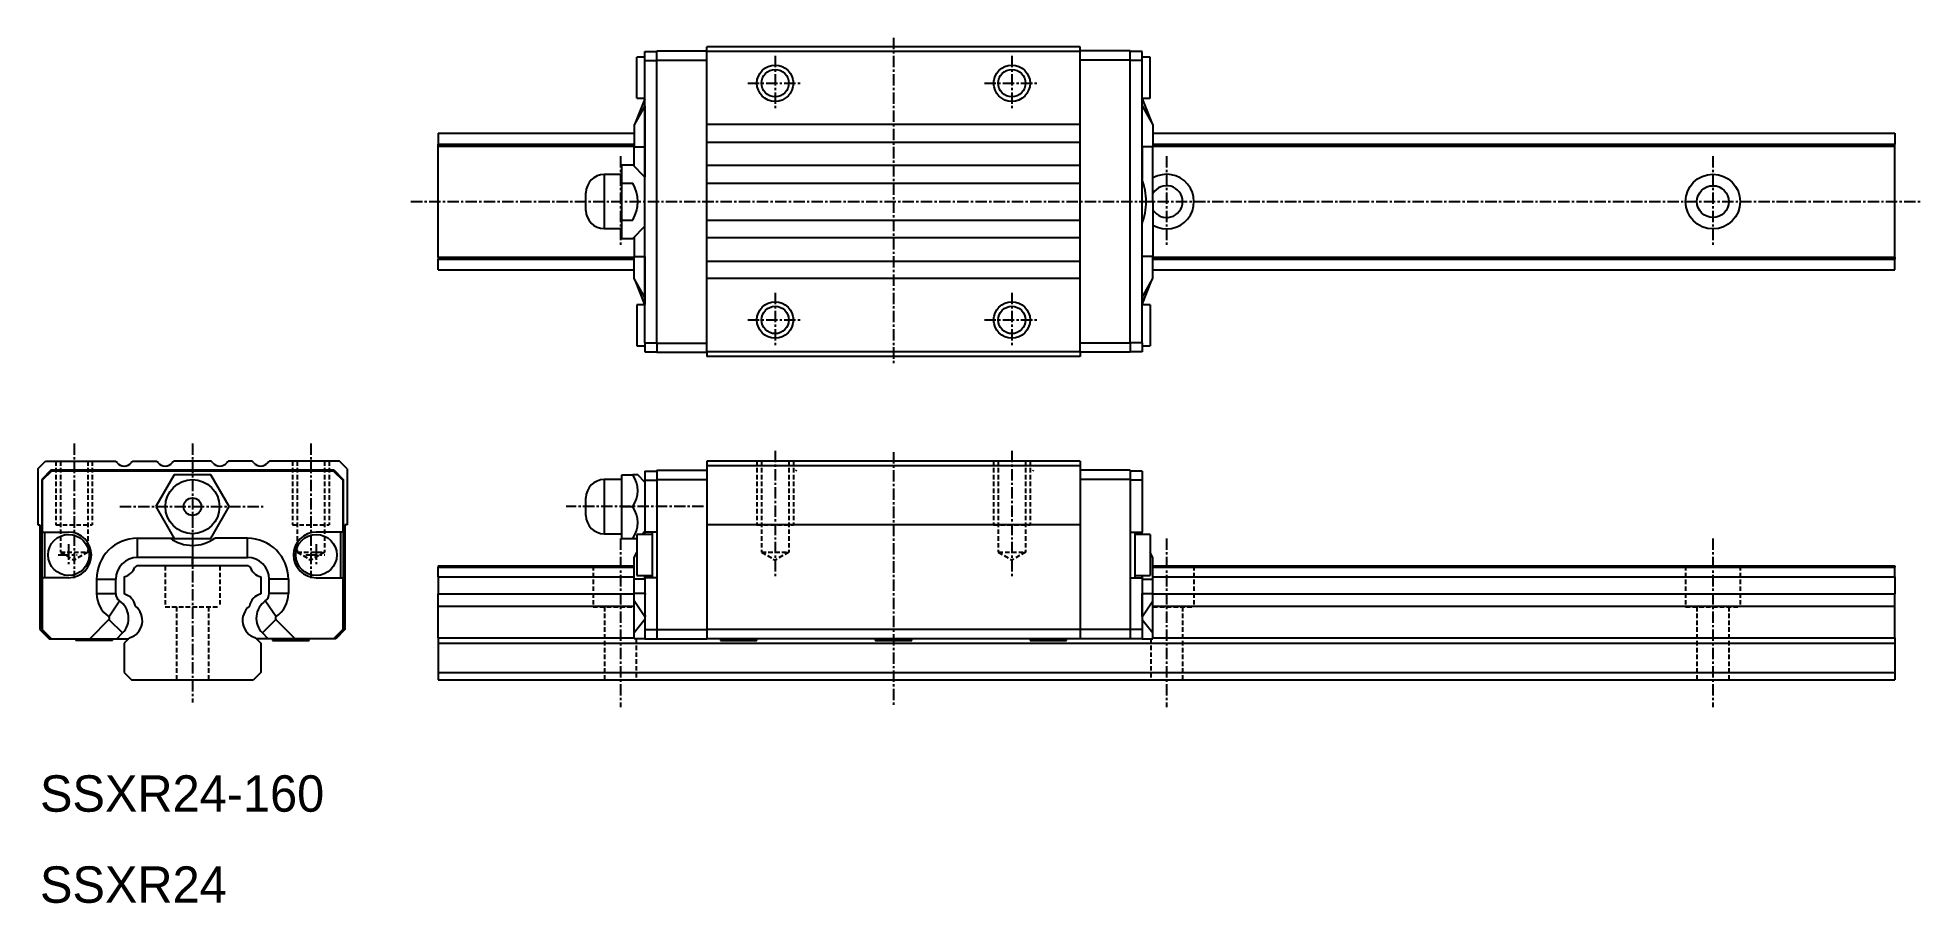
# Model space of a CAD drawing. Extents: x 10 to 217, y 10 to 105.
import ezdxf

# ---------------------------------------------------------------- set-up
doc = ezdxf.new("R2010")
doc.units = 0
doc.linetypes.add('CENTER', pattern=[2, 1.25, -0.25, 0.25, -0.25])
doc.linetypes.add('DASHED', pattern=[0.75, 0.5, -0.25])
doc.layers.get('0').update_dxf_attribs({"linetype": 'CONTINUOUS'})
doc.layers.add('CENTER', color=1, linetype='CENTER')

msp = doc.modelspace()

# ---------------------------------------------------------------- linework, layer by layer
at = {"color": 7, "linetype": 'CONTINUOUS'}
for p, q in [((77.75, 103.55), (83.25, 103.55)), ((77.75, 102.55), (77.75, 103.55)), ((124.25, 104), (83.25, 104)), ((83.25, 103.5), (83.25, 104)), ((124.25, 103.5), (124.25, 104)), ((129.75, 103.55), (124.25, 103.55)), ((129.75, 102.55), (129.75, 103.55)), ((76.45, 102.85), (75.55, 102.85)), ((75.55, 98.35), (75.55, 102.85)), ((76.45, 102.5), (76.45, 103.5)), ((76.45, 103.5), (77.75, 103.5)), ((76.45, 71.5), (76.45, 102.5)), ((76.45, 102.5), (77.75, 102.5)), ((77.75, 102.55), (83.25, 102.55)), ((77.75, 97.65), (77.75, 102.55)), ((83.25, 70.5), (83.25, 103.5)), ((124.25, 103.5), (83.25, 103.5)), ((124.25, 70.5), (124.25, 103.5)), ((129.75, 102.55), (124.25, 102.55)), ((131.05, 103.5), (129.75, 103.5)), ((129.75, 71.45), (129.75, 102.55)), ((131.05, 102.5), (129.75, 102.5)), ((131.05, 102.5), (131.05, 103.5)), ((131.95, 102.85), (131.05, 102.85)), ((131.05, 71.5), (131.05, 102.5)), ((131.95, 98.35), (131.95, 102.85)), ((76.45, 97.53), (75.25, 95.43)), ((76.45, 97.53), (75.25, 95.43)), ((76.45, 98.29), (75.41, 95.71)), ((76.45, 98.29), (75.41, 95.71)), ((75.55, 98.35), (76.45, 98.35)), ((76.45, 98.29), (76.45, 98.29)), ((76.45, 97.53), (76.45, 98.29)), ((76.45, 97.53), (76.45, 98.29)), ((76.45, 98.29), (76.45, 98.29)), ((76.45, 97.53), (76.45, 97.53)), ((76.45, 97.53), (76.45, 97.53)), ((77.75, 96.47), (77.75, 97.65)), ((77.75, 96.47), (77.75, 97.65)), ((131.05, 98.35), (131.95, 98.35)), ((131.05, 98.29), (132.09, 95.71)), ((131.05, 97.53), (131.05, 98.29)), ((131.05, 98.29), (131.05, 98.29)), ((131.05, 97.53), (132.25, 95.43)), ((131.05, 97.53), (131.05, 97.53)), ((75.25, 95.43), (75.25, 93.03)), ((75.25, 95.43), (75.25, 93.03)), ((77.75, 71.45), (77.75, 96.47)), ((124.25, 95.46), (83.25, 95.46)), ((132.25, 95.43), (132.25, 93.03)), ((53.75, 94.5), (75.25, 94.5)), ((53.75, 94.5), (53.75, 93.32)), ((53.75, 93.32), (75.25, 93.32)), ((53.75, 93.1), (53.75, 93.32)), ((83.25, 93.54), (124.25, 93.54)), ((132.25, 94.5), (213.75, 94.5)), ((132.25, 93.32), (213.75, 93.32)), ((213.75, 94.5), (213.75, 93.32)), ((213.75, 93.1), (213.75, 93.32)), ((53.75, 93.1), (75.25, 93.1)), ((53.75, 80.9), (53.75, 93.1)), ((75.25, 90.9), (75.25, 93.03)), ((75.25, 93.03), (76.45, 93.03)), ((75.25, 90.9), (75.25, 93.03)), ((75.25, 93.03), (76.45, 93.03)), ((76.45, 93.03), (76.45, 93.03)), ((76.45, 93.03), (76.45, 93.03)), ((132.25, 93.03), (131.05, 93.03)), ((131.05, 93.03), (131.05, 93.03)), ((132.25, 93.1), (213.75, 93.1)), ((132.25, 87), (132.25, 93.03)), ((213.75, 80.9), (213.75, 93.1)), ((71.97, 89.97), (71.97, 84.03)), ((73.9, 89.97), (71.97, 89.97)), ((73.9, 91.04), (75.11, 91.04)), ((73.9, 89.02), (73.9, 91.04)), ((73.9, 84.98), (73.9, 89.02)), ((73.9, 89.02), (75.11, 89.02)), ((76.45, 89.7), (75.11, 91.04)), ((124.25, 90.96), (83.25, 90.96)), ((83.25, 89.04), (124.25, 89.04)), ((131.05, 89.45), (131.05, 89.45)), ((69.97, 86.03), (69.97, 87.97)), ((131.5, 87), (132.25, 87)), ((132.25, 87), (132.25, 80.97)), ((73.9, 82.96), (73.9, 84.98)), ((73.9, 84.98), (75.11, 84.98)), ((83.25, 84.96), (124.25, 84.96)), ((71.97, 84.03), (73.9, 84.03)), ((73.9, 82.96), (75.11, 82.96)), ((75.11, 82.96), (76.45, 84.3)), ((75.25, 83.1), (75.25, 80.97)), ((124.25, 83.04), (83.25, 83.04)), ((131.05, 84.55), (131.05, 84.55)), ((53.75, 80.9), (75.25, 80.9)), ((53.75, 80.9), (53.75, 80.68)), ((75.25, 80.97), (76.45, 80.97)), ((75.25, 78.57), (75.25, 80.97)), ((76.45, 80.97), (76.45, 80.97)), ((132.25, 80.97), (131.05, 80.97)), ((131.05, 80.97), (131.05, 80.97)), ((132.25, 78.57), (132.25, 80.97)), ((132.25, 80.9), (213.75, 80.9)), ((213.75, 80.9), (213.75, 80.68)), ((53.75, 80.68), (75.25, 80.68)), ((53.75, 79.5), (53.75, 80.68)), ((53.75, 79.5), (75.25, 79.5)), ((83.25, 80.46), (124.25, 80.46)), ((132.25, 80.68), (213.75, 80.68)), ((132.25, 79.5), (213.75, 79.5)), ((213.75, 79.5), (213.75, 80.68)), ((76.45, 76.47), (75.25, 78.57)), ((76.45, 75.71), (75.41, 78.29)), ((124.25, 78.54), (83.25, 78.54)), ((131.05, 76.47), (132.25, 78.57)), ((131.05, 75.71), (132.09, 78.29)), ((75.55, 75.65), (75.55, 71.15)), ((76.45, 75.65), (75.55, 75.65)), ((76.45, 76.47), (76.45, 75.71)), ((76.45, 76.47), (76.45, 76.47)), ((76.45, 75.71), (76.45, 75.71)), ((131.05, 76.47), (131.05, 75.71)), ((131.05, 76.47), (131.05, 76.47)), ((131.05, 75.71), (131.05, 75.71)), ((131.95, 75.65), (131.05, 75.65)), ((131.95, 75.65), (131.95, 71.15)), ((75.55, 71.15), (76.45, 71.15)), ((76.45, 71.5), (76.45, 70.5)), ((76.45, 71.5), (77.75, 71.5)), ((76.45, 70.5), (77.75, 70.5)), ((77.75, 71.45), (83.25, 71.45)), ((77.75, 71.45), (77.75, 70.45)), ((77.75, 70.45), (83.25, 70.45)), ((124.25, 70.5), (83.25, 70.5)), ((83.25, 70.5), (83.25, 70)), ((129.75, 71.45), (124.25, 71.45)), ((124.25, 70.5), (124.25, 70)), ((129.75, 70.45), (124.25, 70.45)), ((131.05, 71.5), (129.75, 71.5)), ((129.75, 71.45), (129.75, 70.45)), ((131.05, 70.5), (129.75, 70.5)), ((131.05, 71.5), (131.05, 70.5)), ((131.05, 71.15), (131.95, 71.15)), ((124.25, 70), (83.25, 70)), ((9.75, 57.65), (10.6, 58.5)), ((10.6, 58.5), (18.29, 58.5)), ((20.21, 58.5), (22.79, 58.5)), ((28.79, 58.5), (24.71, 58.5)), ((33.29, 58.5), (30.71, 58.5)), ((42.89, 58.5), (35.21, 58.5)), ((43.75, 57.64), (42.89, 58.5)), ((124.25, 58.5), (83.25, 58.5)), ((83.25, 58.5), (83.25, 58)), ((124.25, 58), (83.25, 58)), ((83.25, 58), (83.25, 51.5)), ((124.25, 58.5), (124.25, 58)), ((124.25, 58), (124.25, 51.5)), ((9.75, 57.65), (9.75, 51.5)), ((11.2, 57.5), (10.2, 56.5)), ((10.2, 56.5), (10.2, 46.45)), ((11.25, 57.4), (10.25, 56.4)), ((10.25, 56.4), (10.25, 50.7)), ((16.1, 57.5), (11.2, 57.5)), ((42.25, 57.4), (11.25, 57.4)), ((16.1, 57.5), (16.04, 57.4)), ((17.28, 57.5), (16.1, 57.5)), ((17.28, 57.5), (16.1, 57.5)), ((17.22, 57.4), (17.28, 57.5)), ((42.3, 57.5), (17.28, 57.5)), ((24.73, 57), (22.71, 53.5)), ((28.77, 57), (24.73, 57)), ((30.79, 53.5), (28.77, 57)), ((42.25, 57.4), (43.25, 56.4)), ((42.3, 57.5), (43.3, 56.5)), ((43.25, 56.4), (43.25, 50.7)), ((43.3, 56.5), (43.3, 40)), ((43.75, 57.64), (43.75, 51.5)), ((73.9, 56.47), (71.97, 56.47)), ((71.97, 56.47), (71.97, 53.5)), ((73.9, 57), (75.11, 57)), ((73.9, 53.5), (73.9, 57)), ((75.65, 57), (75.11, 57)), ((76.45, 56.2), (75.65, 57)), ((76.45, 57.4), (77.75, 57.4)), ((76.45, 57.4), (76.45, 56.4)), ((76.45, 56.4), (76.45, 50.7)), ((76.45, 56.4), (77.75, 56.4)), ((77.75, 57.5), (83.25, 57.5)), ((77.75, 57.5), (77.75, 56.5)), ((77.75, 56.5), (83.25, 56.5)), ((77.75, 56.5), (77.75, 40)), ((93.1, 57.5), (93.04, 57.4)), ((119.1, 57.5), (119.04, 57.4)), ((129.75, 57.5), (124.25, 57.5)), ((129.75, 56.5), (124.25, 56.5)), ((129.75, 57.5), (129.75, 56.5)), ((131.05, 57.4), (129.75, 57.4)), ((129.75, 56.5), (129.75, 40)), ((131.05, 56.4), (129.75, 56.4)), ((131.05, 57.4), (131.05, 56.4)), ((131.05, 56.4), (131.05, 50.7)), ((69.97, 53.5), (69.97, 54.47)), ((22.71, 53.5), (24.73, 50)), ((28.77, 50), (30.79, 53.5)), ((69.97, 52.53), (69.97, 53.5)), ((71.97, 53.5), (71.97, 50.53)), ((73.9, 53.5), (75.11, 53.5)), ((73.9, 50), (73.9, 53.5)), ((9.75, 51.5), (10, 51.5)), ((10, 51.5), (10, 40)), ((10.25, 50.7), (13.15, 50.7)), ((10.5, 50.7), (10.5, 45.7)), ((20.72, 50.03), (24.3, 50.03)), ((20.72, 50.03), (24.3, 50.03)), ((20.72, 47.93), (20.72, 50.03)), ((20.72, 47.93), (20.72, 50.03)), ((24.3, 50.03), (24.71, 50.03)), ((24.73, 50), (28.77, 50)), ((26.75, 50), (26.75, 49.25)), ((32.78, 50.03), (29.2, 50.03)), ((32.78, 47.93), (32.78, 50.03)), ((43.25, 50.7), (40.35, 50.7)), ((43, 50.7), (43, 45.7)), ((43.5, 51.5), (43.5, 40)), ((43.75, 51.5), (43.5, 51.5)), ((71.97, 50.53), (73.9, 50.53)), ((73.9, 50), (75.11, 50)), ((75.11, 50), (75.55, 50)), ((75.55, 50.45), (75.55, 45.95)), ((77.25, 50.45), (75.55, 50.45)), ((76.1, 50.45), (76.45, 50.8)), ((76.45, 50.45), (76.45, 50.7)), ((77.75, 50.7), (76.45, 50.7)), ((77.25, 50.7), (77.25, 45.7)), ((83.25, 51.5), (83.25, 40)), ((124.25, 51.5), (83.25, 51.5)), ((124.25, 51.5), (124.25, 40)), ((129.75, 50.7), (131.05, 50.7)), ((130.25, 50.7), (130.25, 45.7)), ((131.95, 50.45), (130.25, 50.45)), ((131.05, 50.45), (131.05, 50.7)), ((131.95, 50.45), (131.95, 45.95)), ((26.75, 47.93), (20.72, 47.93)), ((26.75, 47.93), (20.72, 47.93)), ((26.75, 49.25), (26.75, 47.93)), ((26.75, 49.25), (26.75, 49.25)), ((26.75, 49.25), (26.75, 47.93)), ((26.75, 47.93), (32.78, 47.93)), ((26.75, 47), (26.75, 47.93)), ((75.25, 47.93), (75.55, 48.46)), ((75.25, 45.53), (75.25, 47.93)), ((132.25, 47.93), (131.95, 48.46)), ((132.25, 45.53), (132.25, 47.93)), ((10.2, 43.25), (10.2, 46.45)), ((10.2, 46.45), (10.2, 43.25)), ((10.25, 45.7), (10.25, 40)), ((13.15, 45.7), (10.25, 45.7)), ((19.25, 45.79), (19.25, 43.92)), ((20.65, 47), (20.43, 46.87)), ((32.85, 47), (20.65, 47)), ((32.85, 47), (33.07, 46.87)), ((34.25, 45.79), (34.25, 43.92)), ((40.35, 45.7), (43.25, 45.7)), ((43.25, 45.7), (43.25, 40)), ((53.75, 47), (75.25, 47)), ((53.75, 47), (53.75, 46.87)), ((53.75, 46.87), (75.25, 46.87)), ((53.75, 45.79), (53.75, 46.87)), ((53.75, 45.79), (75.25, 45.79)), ((53.75, 45.79), (53.75, 43.92)), ((75.55, 45.95), (77.25, 45.95)), ((76.45, 45.95), (76.45, 45.74)), ((76.45, 45.7), (76.45, 45.95)), ((76.45, 45.74), (76.45, 45.53)), ((76.45, 45.7), (76.45, 40)), ((77.75, 45.7), (76.45, 45.7)), ((129.75, 45.7), (131.05, 45.7)), ((130.25, 45.95), (131.95, 45.95)), ((131.05, 45.95), (131.05, 45.74)), ((131.05, 45.7), (131.05, 45.95)), ((131.05, 45.74), (131.05, 45.53)), ((131.05, 45.7), (131.05, 40)), ((132.25, 47), (213.75, 47)), ((132.25, 46.87), (213.75, 46.87)), ((132.25, 45.79), (213.75, 45.79)), ((213.75, 47), (213.75, 46.87)), ((213.75, 45.79), (213.75, 46.87)), ((213.75, 45.79), (213.75, 43.92)), ((16.22, 45.53), (18.32, 45.53)), ((16.22, 45.53), (18.32, 45.53)), ((16.22, 45.53), (16.22, 43.97)), ((16.22, 45.53), (16.22, 43.97)), ((16.22, 43.97), (18.32, 43.97)), ((16.22, 43.97), (18.32, 43.97)), ((18.32, 43.97), (18.32, 45.53)), ((18.32, 43.97), (18.32, 45.53)), ((37.28, 45.53), (35.18, 45.53)), ((35.18, 43.97), (35.18, 45.53)), ((37.28, 43.97), (35.18, 43.97)), ((37.28, 45.53), (37.28, 43.97)), ((53.75, 43.92), (75.25, 43.92)), ((53.75, 42.57), (53.75, 43.92)), ((75.25, 43.97), (75.25, 45.53)), ((76.45, 45.53), (75.25, 45.53)), ((76.45, 43.97), (75.25, 43.97)), ((75.25, 43.15), (75.25, 43.97)), ((76.45, 45.53), (76.45, 43.97)), ((76.45, 45.53), (76.45, 45.53)), ((76.45, 43.97), (76.45, 43.97)), ((131.05, 45.53), (132.25, 45.53)), ((131.05, 45.53), (131.05, 43.97)), ((131.05, 45.53), (131.05, 45.53)), ((131.05, 43.97), (131.05, 43.97)), ((131.05, 43.97), (132.25, 43.97)), ((132.25, 43.97), (132.25, 45.53)), ((132.25, 43.15), (132.25, 43.97)), ((132.25, 43.92), (213.75, 43.92)), ((213.75, 42.57), (213.75, 43.92)), ((10.25, 43.25), (10.2, 43.25)), ((10.2, 43.25), (10.2, 40)), ((17.55, 41.42), (18.75, 43.15)), ((17.55, 41.42), (18.75, 43.15)), ((35.95, 41.42), (34.75, 43.15)), ((53.75, 42.57), (75.25, 42.57)), ((53.75, 39.09), (53.75, 42.57)), ((75.25, 39.63), (75.25, 43.15)), ((76.45, 41.42), (75.25, 43.15)), ((76.45, 41.42), (76.45, 41.42)), ((131.05, 41.42), (132.25, 43.15)), ((131.05, 41.42), (131.05, 41.42)), ((132.25, 39.63), (132.25, 43.15)), ((132.25, 42.57), (213.75, 42.57)), ((213.75, 39.09), (213.75, 42.57)), ((10, 40), (11, 39)), ((10.2, 40), (11.2, 39)), ((10.25, 40), (11.25, 39)), ((17.58, 41.12), (15.46, 39)), ((17.58, 41.12), (15.46, 39)), ((17.58, 41.12), (19.07, 39.63)), ((17.58, 41.12), (19.07, 39.63)), ((18.43, 39), (19.07, 39.63)), ((18.43, 39), (19.07, 39.63)), ((35.92, 41.12), (34.43, 39.63)), ((35.07, 39), (34.43, 39.63)), ((35.92, 41.12), (38.04, 39)), ((43.25, 40), (42.25, 39)), ((43.3, 40), (42.3, 39)), ((43.5, 40), (42.5, 39)), ((76.45, 41.12), (75.25, 39.63)), ((75.25, 39), (75.25, 39.63)), ((76.45, 41.12), (76.45, 41.12)), ((76.45, 41.12), (76.45, 39)), ((76.45, 40), (77.75, 40)), ((76.45, 40), (76.45, 39)), ((77.75, 40), (83.25, 40)), ((77.75, 40), (77.75, 39)), ((124.25, 40), (83.25, 40)), ((83.25, 40), (83.25, 39)), ((129.75, 40), (124.25, 40)), ((124.25, 40), (124.25, 39)), ((131.05, 40), (129.75, 40)), ((129.75, 40), (129.75, 39)), ((131.05, 41.12), (131.05, 41.12)), ((131.05, 41.12), (132.25, 39.63)), ((131.05, 41.12), (131.05, 39)), ((131.05, 40), (131.05, 39)), ((132.25, 39), (132.25, 39.63)), ((11, 39), (11.2, 39)), ((11.2, 39), (11.25, 39)), ((11.25, 39), (15.46, 39)), ((13.95, 39), (13.95, 38.8)), ((17.95, 38.8), (13.95, 38.8)), ((15.46, 39), (18.43, 39)), ((15.46, 39), (18.43, 39)), ((17.95, 38.8), (17.95, 39)), ((18.43, 39), (19.75, 39)), ((18.43, 39), (19.75, 39)), ((19.84, 39.09), (19.25, 38.5)), ((19.25, 38.5), (19.25, 35.3)), ((33.66, 39.09), (34.25, 38.5)), ((35.07, 39), (33.75, 39)), ((34.25, 38.5), (34.25, 35.3)), ((38.04, 39), (35.07, 39)), ((35.55, 39), (35.55, 38.8)), ((35.55, 38.8), (39.55, 38.8)), ((42.25, 39), (38.04, 39)), ((39.55, 38.8), (39.55, 39)), ((42.3, 39), (42.25, 39)), ((42.5, 39), (42.3, 39)), ((53.75, 39.09), (75.25, 39.09)), ((53.75, 39.09), (53.75, 38.5)), ((53.75, 38.5), (213.75, 38.5)), ((53.75, 38.5), (53.75, 35.3)), ((76.45, 39), (75.25, 39)), ((76.45, 39), (76.45, 39)), ((76.45, 39), (77.75, 39)), ((77.75, 39), (83.25, 39)), ((124.25, 39), (83.25, 39)), ((84.75, 39), (84.75, 38.8)), ((84.75, 38.8), (88.75, 38.8)), ((88.75, 38.8), (88.75, 39)), ((101.75, 39), (101.75, 38.8)), ((101.75, 38.8), (105.75, 38.8)), ((105.75, 38.8), (105.75, 39)), ((118.75, 39), (118.75, 38.8)), ((118.75, 38.8), (122.75, 38.8)), ((122.75, 38.8), (122.75, 39)), ((129.75, 39), (124.25, 39)), ((131.05, 39), (129.75, 39)), ((131.05, 39), (131.05, 39)), ((131.05, 39), (132.25, 39)), ((132.25, 39.09), (213.75, 39.09)), ((213.75, 39.09), (213.75, 38.5)), ((213.75, 38.5), (213.75, 35.3)), ((19.25, 35.3), (20.05, 34.5)), ((34.25, 35.3), (33.45, 34.5)), ((53.75, 35.3), (213.75, 35.3)), ((53.75, 35.3), (53.75, 34.5)), ((213.75, 35.3), (213.75, 34.5)), ((20.05, 34.5), (33.45, 34.5)), ((53.75, 34.5), (213.75, 34.5))]:
    msp.add_line(p, q, dxfattribs=at)
at = {"color": 3, "linetype": 'DASHED'}
for p, q in [((11.75, 58.5), (11.75, 51.5)), ((12.25, 58.5), (12.25, 48.5)), ((15.25, 58.5), (15.25, 48.5)), ((15.75, 58.5), (15.75, 51.5)), ((37.75, 58.5), (37.75, 51.5)), ((38.25, 58.5), (38.25, 48.5)), ((41.25, 58.5), (41.25, 48.5)), ((41.75, 58.5), (41.75, 51.5)), ((88.75, 58.5), (88.75, 51.5)), ((89.25, 58.5), (89.25, 48.5)), ((92.25, 58.5), (92.25, 48.5)), ((92.75, 58.5), (92.75, 51.5)), ((114.75, 58.5), (114.75, 51.5)), ((115.25, 58.5), (115.25, 48.5)), ((118.25, 58.5), (118.25, 48.5)), ((118.75, 58.5), (118.75, 51.5)), ((11.75, 51.5), (15.75, 51.5)), ((37.75, 51.5), (41.75, 51.5)), ((88.75, 51.5), (92.75, 51.5)), ((114.75, 51.5), (118.75, 51.5)), ((12.25, 48.5), (15.25, 48.5)), ((12.25, 48.5), (13.75, 47.63)), ((15.25, 48.5), (13.75, 47.63)), ((38.25, 48.5), (41.25, 48.5)), ((38.25, 48.5), (39.75, 47.63)), ((41.25, 48.5), (39.75, 47.63)), ((89.25, 48.5), (90.75, 47.63)), ((89.25, 48.5), (92.25, 48.5)), ((92.25, 48.5), (90.75, 47.63)), ((115.25, 48.5), (116.75, 47.63)), ((115.25, 48.5), (118.25, 48.5)), ((118.25, 48.5), (116.75, 47.63)), ((23.75, 47), (23.75, 42.5)), ((29.75, 47), (29.75, 42.5)), ((70.75, 47), (70.75, 42.5)), ((136.75, 47), (136.75, 42.5)), ((190.75, 47), (190.75, 42.5)), ((196.75, 47), (196.75, 42.5)), ((23.75, 42.5), (29.75, 42.5)), ((25, 42.5), (25, 34.5)), ((28.5, 42.5), (28.5, 34.5)), ((70.75, 42.5), (75.25, 42.5)), ((72, 42.5), (72, 34.5)), ((132.25, 42.5), (136.75, 42.5)), ((135.5, 42.5), (135.5, 34.5)), ((190.75, 42.5), (196.75, 42.5)), ((192, 42.5), (192, 34.5)), ((195.5, 42.5), (195.5, 34.5)), ((75.5, 39), (75.5, 34.5)), ((132, 39), (132, 34.5))]:
    msp.add_line(p, q, dxfattribs=at)
at = {"color": 7, "linetype": 'CONTINUOUS'}
for points in [[(76.45, 93.03, 0), (76.45, 90.5, 0), (76.45, 89.7, 0)], [(76.45, 93.03, 0), (76.45, 90.5, 0), (76.45, 89.7, 0)], [(131.05, 93.03, 0), (131.05, 90.5, 0), (131.05, 89.45, 0)], [(76.45, 80.97, 0), (76.45, 83.5, 0), (76.45, 84.3, 0)], [(131.05, 80.97, 0), (131.05, 83.5, 0), (131.05, 84.55, 0)]]:
    msp.add_polyline3d(points, dxfattribs=at)
at = {"color": 3, "linetype": 'CONTINUOUS'}
for centre in [(90.75, 100), (116.75, 100), (90.75, 74), (116.75, 74)]:
    msp.add_circle(centre, 2, dxfattribs=at)
at = {"color": 7, "linetype": 'CONTINUOUS'}
for centre, radius in [((90.75, 100), 1.5), ((116.75, 100), 1.5), ((193.75, 87), 3), ((193.75, 87), 1.75), ((90.75, 74), 1.5), ((116.75, 74), 1.5), ((26.75, 53.5), 2.97), ((26.75, 53.5), 0.97), ((13.15, 48.2), 2.25), ((40.35, 48.2), 2.25)]:
    msp.add_circle(centre, radius, dxfattribs=at)
for centre, radius, start, end in [((226.7, 95.28), 150.27, 179.1421, 180.8579), ((226.7, 95.28), 150.27, 179.1421, 180.8579), ((-19.2, 95.28), 150.27, 359.1421, 0.8579), ((71.97, 87.97), 2, 90, 180), ((71.61, 87), 4.04, 330.0046, 29.9954), ((124.86, 87.06), 6.63, 359.4557, 21.129), ((133.75, 87), 3, 240, 120), ((124.86, 86.94), 6.63, 338.871, 0.5443), ((133.75, 87), 1.75, 211.0027, 148.9973), ((71.97, 86.03), 2, 180, 270), ((226.7, 78.72), 150.27, 179.1421, 180.8579), ((-19.2, 78.72), 150.27, 359.1421, 0.8579), ((17.33, 57.35), 1.5, 39.7918, 50.0555), ((19.25, 58.95), 1, 219.7918, 320.2082), ((21.17, 57.35), 1.5, 129.9445, 140.2082), ((21.83, 57.35), 1.5, 39.7918, 50.0555), ((23.75, 58.95), 1, 219.7918, 320.2082), ((25.67, 57.35), 1.5, 129.9445, 140.2082), ((27.83, 57.35), 1.5, 39.7918, 50.0555), ((29.75, 58.95), 1, 219.7918, 320.2082), ((31.67, 57.35), 1.5, 129.9445, 140.2082), ((32.33, 57.35), 1.5, 39.7918, 50.0555), ((34.25, 58.95), 1, 219.7918, 320.2082), ((36.17, 57.35), 1.5, 129.9445, 140.2082), ((71.97, 54.47), 2, 90, 180), ((72.55, 55.25), 3.1, 325.6466, 34.3534), ((71.97, 52.53), 2, 180, 270), ((72.55, 51.75), 3.1, 325.6466, 34.3534), ((13.15, 48.2), 2.5, 270, 90), ((20.72, 45.53), 4.5, 90.0008, 179.9992), ((20.72, 45.53), 4.5, 90.0008, 179.9992), ((26.75, 53.5), 4.25, 234.733, 270), ((26.75, 53.5), 4.25, 270, 305.267), ((32.78, 45.53), 4.5, 0.0008, 89.9992), ((40.35, 48.2), 2.5, 90, 270), ((20.72, 45.53), 2.4, 90, 180), ((20.72, 45.53), 2.4, 90, 180), ((32.78, 45.53), 2.4, 0, 90), ((18.82, 47.43), 1.7, 284.651, 340.7738), ((34.68, 47.43), 1.7, 199.2262, 255.349), ((19.32, 43.97), 3.1, 180.0008, 235.256), ((19.32, 43.97), 3.1, 180.0008, 235.256), ((19.32, 43.97), 1, 180, 235.2568), ((19.32, 43.97), 1, 180, 235.2568), ((18.82, 42.27), 1.7, 9.988, 75.349), ((34.68, 42.27), 1.7, 104.651, 170.012), ((34.18, 43.97), 1, 304.7432, 0), ((34.18, 43.97), 3.1, 304.744, 359.9992), ((213.49, 42.7), 137.04, 179.4675, 180.5325), ((-5.99, 42.7), 137.04, 359.4675, 0.5325), ((17.44, 41.26), 0.2, 314.9999, 55.2571), ((17.44, 41.26), 2.3, 315, 55.2568), ((17.44, 41.26), 2.3, 315, 55.2568), ((19.25, 41), 2, 287.1144, 51.5284), ((34.25, 41), 2, 128.4716, 252.8856), ((36.06, 41.26), 2.3, 124.7432, 225), ((36.06, 41.26), 0.2, 124.7429, 225.0001)]:
    msp.add_arc(centre, radius, start, end, dxfattribs=at)
at = {"layer": 'CENTER', "color": 1, "linetype": 'CENTER'}
for p, q in [((103.75, 105), (103.75, 69)), ((90.75, 103), (90.75, 97)), ((116.75, 103), (116.75, 97)), ((87.75, 100), (93.75, 100)), ((113.75, 100), (119.75, 100)), ((73.75, 92), (73.75, 82)), ((133.75, 92), (133.75, 82)), ((193.75, 92), (193.75, 82)), ((50.75, 87), (216.75, 87)), ((90.75, 77), (90.75, 71)), ((116.75, 77), (116.75, 71)), ((87.75, 74), (93.75, 74)), ((113.75, 74), (119.75, 74)), ((13.75, 60.44), (13.75, 45.63)), ((26.75, 60.44), (26.75, 32.01)), ((39.75, 60.44), (39.75, 45.63)), ((90.75, 59.63), (90.75, 45.63)), ((103.75, 59.5), (103.75, 31.5)), ((116.75, 59.63), (116.75, 45.63)), ((18.78, 53.5), (34.72, 53.5)), ((82.89, 53.5), (67.78, 53.5)), ((73.75, 50), (73.75, 31.5)), ((133.75, 50), (133.75, 31.5)), ((193.75, 50), (193.75, 31.5)), ((12, 48.2), (14.1, 48.2)), ((13.15, 49.4), (13.15, 47.2)), ((39.2, 48.2), (41.3, 48.2)), ((40.35, 49.4), (40.35, 47.2))]:
    msp.add_line(p, q, dxfattribs=at)

# ---------------------------------------------------------------- texts
at = {"color": 7, "linetype": 'CONTINUOUS'}
for s, p in [('SSXR24-160', (10, 20)), ('SSXR24', (10, 10))]:
    msp.add_text(s, height=4, dxfattribs=at).set_placement(p)

doc.saveas('drawing.dxf')
